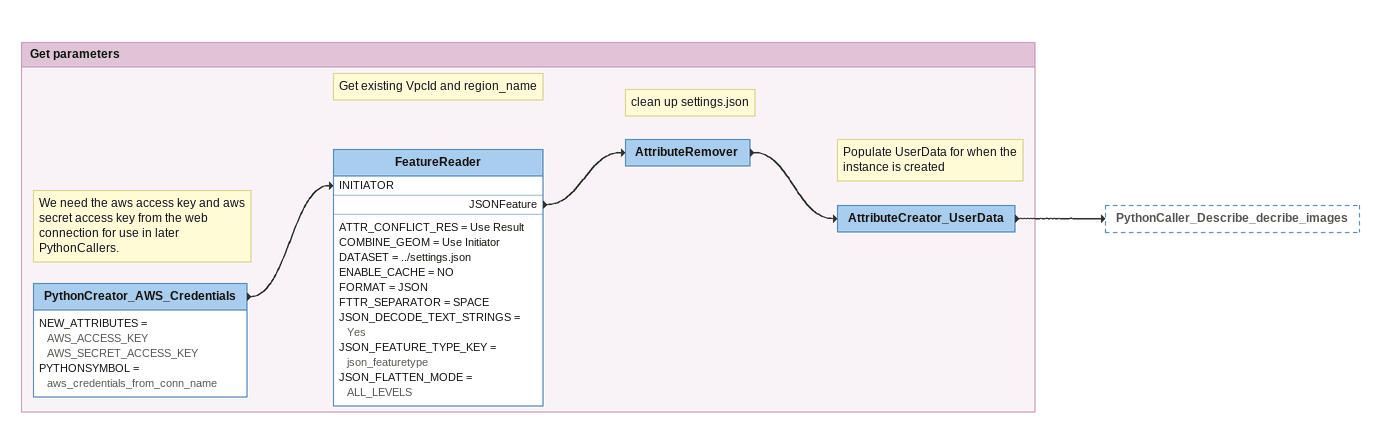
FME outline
Bookmark: Get parameters
Note: We need the aws access key and aws secret access key from the web connection for use in later PythonCallers.
PythonCreator_AWS_Credentials
    NEW_ATTRIBUTES = AWS_ACCESS_KEY AWS_SECRET_ACCESS_KEY
    PYTHONSYMBOL = aws_credentials_from_conn_name
    -> FeatureReader [INITIATOR]
Note: Get existing VpcId and region_name
FeatureReader
    ATTR_CONFLICT_RES = Use Result
    COMBINE_GEOM = Use Initiator
    DATASET = ../settings.json
    ENABLE_CACHE = NO
    FORMAT = JSON
    FTTR_SEPARATOR = SPACE
    JSON_DECODE_TEXT_STRINGS = Yes
    JSON_FEATURE_TYPE_KEY = json_featuretype
    JSON_FLATTEN_MODE = ALL_LEVELS
    JSONFeature -> AttributeRemover
Note: clean up settings.json
AttributeRemover
    -> AttributeCreator_UserData
Note: Populate UserData for when the instance is created
AttributeCreator_UserData
    -> PythonCaller_Describe_decribe_images
